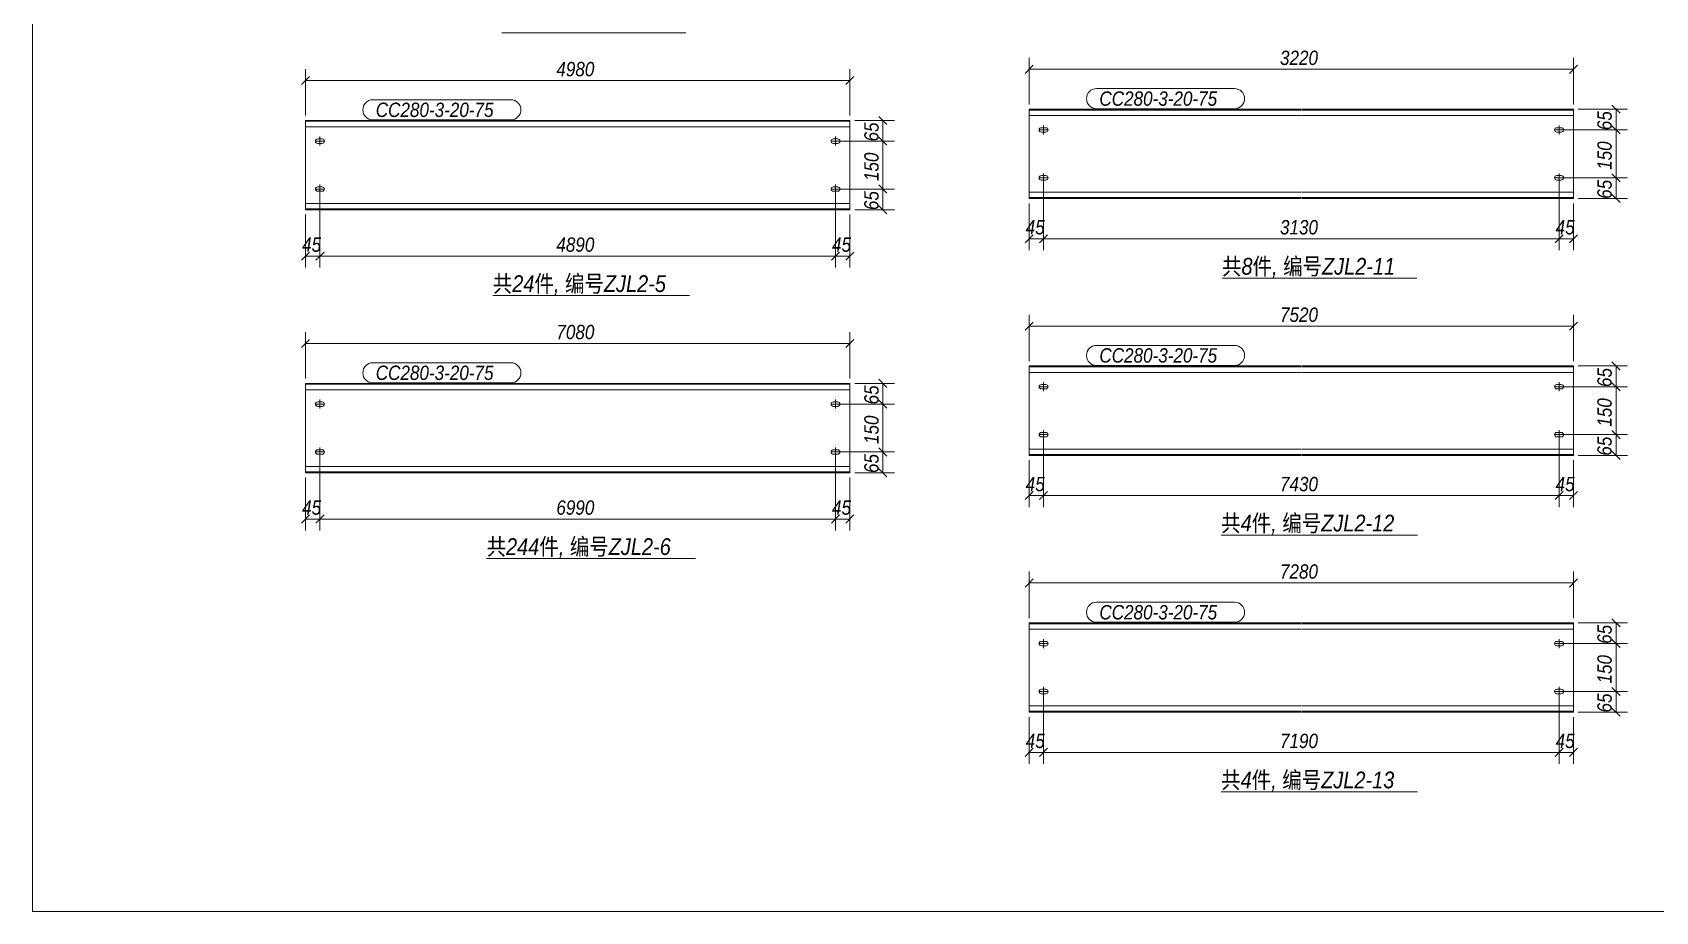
# Model space of a CAD drawing. Extents: x 857 to 4439, y -1249 to 4637.
# Drawn here: x 1462 to 1800.4, y 1183.6 to 1367.1 of the extents above; entities that cross this region are included whole.
import ezdxf

# ---------------------------------------------------------------- set-up
doc = ezdxf.new("R2010")
doc.units = 0
doc.header["$LTSCALE"] = 1000
doc.header["$MEASUREMENT"] = 0
doc.linetypes.add('XKITLINE00', pattern=[0])
doc.linetypes.add('XKITLINE02', pattern=[4, 2, -2])
for name, color, linetype, lineweight in [('Bolt', 7, 'Continuous', 0), ('DrawingSheet', 5, 'Continuous', 0), ('OtherObjectType', 1, 'Continuous', 0), ('Part', 2, 'Continuous', 0), ('PartMark', 3, 'Continuous', 0), ('Z-DIMENSIONS', 1, 'Continuous', 0)]:
    doc.layers.add(name, color=color, linetype=linetype, lineweight=lineweight)
doc.styles.add('Arial Italic', font='ariali.ttf')

# ---------------------------------------------------------------- blocks, each defined once
blk = doc.blocks.new('支架檩条2')
at = {"layer": 'Bolt', "color": 3, "linetype": 'XKITLINE00', "lineweight": 0}
for p, q in [((64.02, 165.8), (64.06, 165.98)), ((64.06, 165.98), (64.16, 166.13)), ((64.16, 166.13), (64.31, 166.23)), ((64.31, 166.23), (64.49, 166.27)), ((64.49, 166.27), (65.42, 166.27)), ((64.96, 166.74), (64.96, 164.87)), ((65.42, 166.27), (65.6, 166.23)), ((65.6, 166.23), (65.75, 166.13)), ((65.75, 166.13), (65.85, 165.98)), ((65.85, 165.98), (65.89, 165.8)), ((171.54, 165.8), (171.57, 165.98)), ((171.57, 165.98), (171.67, 166.13)), ((171.67, 166.13), (171.82, 166.23)), ((171.82, 166.23), (172, 166.27)), ((172, 166.27), (172.94, 166.27)), ((172.47, 164.87), (172.47, 166.74)), ((172.94, 166.27), (173.11, 166.23)), ((173.11, 166.23), (173.27, 166.13)), ((173.27, 166.13), (173.37, 165.98)), ((173.37, 165.98), (173.4, 165.8)), ((214.96, 168.33), (214.93, 168.15)), ((214.93, 168.15), (214.96, 167.97)), ((214.93, 168.15), (214.93, 168.15)), ((216.8, 168.15), (214.93, 168.15)), ((215.07, 168.48), (214.96, 168.33)), ((214.96, 167.97), (215.07, 167.82)), ((215.22, 168.58), (215.07, 168.48)), ((215.07, 167.82), (215.22, 167.72)), ((215.4, 168.61), (215.22, 168.58)), ((215.22, 167.72), (215.4, 167.68)), ((216.33, 168.61), (215.4, 168.61)), ((215.4, 167.68), (216.33, 167.68)), ((215.86, 167.21), (215.86, 169.08)), ((216.51, 168.58), (216.33, 168.61)), ((216.33, 167.68), (216.51, 167.72)), ((216.66, 168.48), (216.51, 168.58)), ((216.51, 167.72), (216.66, 167.82)), ((216.76, 168.33), (216.66, 168.48)), ((216.66, 167.82), (216.76, 167.97)), ((216.8, 168.15), (216.76, 168.33)), ((216.76, 167.97), (216.8, 168.15)), ((216.8, 168.15), (216.8, 168.15)), ((322.48, 168.33), (322.44, 168.15)), ((322.44, 168.15), (322.44, 168.15)), ((322.44, 168.15), (322.48, 167.97)), ((322.44, 168.15), (324.31, 168.15)), ((322.58, 168.48), (322.48, 168.33)), ((322.48, 167.97), (322.58, 167.82)), ((322.73, 168.58), (322.58, 168.48)), ((322.58, 167.82), (322.73, 167.72)), ((322.91, 168.61), (322.73, 168.58)), ((322.73, 167.72), (322.91, 167.68)), ((323.84, 168.61), (322.91, 168.61)), ((322.91, 167.68), (323.84, 167.68)), ((323.38, 169.08), (323.38, 167.21)), ((324.02, 168.58), (323.84, 168.61)), ((323.84, 167.68), (324.02, 167.72)), ((324.17, 168.48), (324.02, 168.58)), ((324.02, 167.72), (324.17, 167.82)), ((324.27, 168.33), (324.17, 168.48)), ((324.17, 167.82), (324.27, 167.97)), ((324.31, 168.15), (324.27, 168.33)), ((324.27, 167.97), (324.31, 168.15)), ((324.31, 168.15), (324.31, 168.15)), ((64.06, 165.62), (64.02, 165.8)), ((64.02, 165.8), (64.02, 165.8)), ((65.89, 165.8), (64.02, 165.8)), ((64.16, 165.47), (64.06, 165.62)), ((64.31, 165.37), (64.16, 165.47)), ((64.49, 165.34), (64.31, 165.37)), ((65.42, 165.34), (64.49, 165.34)), ((65.6, 165.37), (65.42, 165.34)), ((65.75, 165.47), (65.6, 165.37)), ((65.85, 165.62), (65.75, 165.47)), ((65.89, 165.8), (65.85, 165.62)), ((65.89, 165.8), (65.89, 165.8)), ((171.57, 165.62), (171.54, 165.8)), ((171.54, 165.8), (171.54, 165.8)), ((171.54, 165.8), (173.4, 165.8)), ((171.67, 165.47), (171.57, 165.62)), ((171.82, 165.37), (171.67, 165.47)), ((172, 165.34), (171.82, 165.37)), ((172.94, 165.34), (172, 165.34)), ((173.11, 165.37), (172.94, 165.34)), ((173.27, 165.47), (173.11, 165.37)), ((173.37, 165.62), (173.27, 165.47)), ((173.4, 165.8), (173.37, 165.62)), ((173.4, 165.8), (173.4, 165.8)), ((64.02, 155.8), (64.06, 155.98)), ((64.06, 155.62), (64.02, 155.8)), ((64.02, 155.8), (64.02, 155.8)), ((65.89, 155.8), (64.02, 155.8)), ((64.06, 155.98), (64.16, 156.13)), ((64.16, 156.13), (64.31, 156.23)), ((64.31, 156.23), (64.49, 156.27)), ((64.49, 156.27), (65.42, 156.27)), ((64.96, 156.74), (64.96, 154.87)), ((65.42, 156.27), (65.6, 156.23)), ((65.6, 156.23), (65.75, 156.13)), ((65.75, 156.13), (65.85, 155.98)), ((65.85, 155.98), (65.89, 155.8)), ((65.89, 155.8), (65.85, 155.62)), ((65.89, 155.8), (65.89, 155.8)), ((171.54, 155.8), (171.57, 155.98)), ((171.57, 155.62), (171.54, 155.8)), ((171.54, 155.8), (171.54, 155.8)), ((171.54, 155.8), (173.4, 155.8)), ((171.57, 155.98), (171.67, 156.13)), ((171.67, 156.13), (171.82, 156.23)), ((171.82, 156.23), (172, 156.27)), ((172, 156.27), (172.94, 156.27)), ((172.47, 154.87), (172.47, 156.74)), ((172.94, 156.27), (173.11, 156.23)), ((173.11, 156.23), (173.27, 156.13)), ((173.27, 156.13), (173.37, 155.98)), ((173.37, 155.98), (173.4, 155.8)), ((173.4, 155.8), (173.37, 155.62)), ((173.4, 155.8), (173.4, 155.8)), ((214.96, 158.33), (214.93, 158.15)), ((214.93, 158.15), (214.96, 157.97)), ((214.93, 158.15), (214.93, 158.15)), ((216.8, 158.15), (214.93, 158.15)), ((215.07, 158.48), (214.96, 158.33)), ((214.96, 157.97), (215.07, 157.82)), ((215.22, 158.58), (215.07, 158.48)), ((215.07, 157.82), (215.22, 157.72)), ((215.4, 158.61), (215.22, 158.58)), ((215.22, 157.72), (215.4, 157.68)), ((216.33, 158.61), (215.4, 158.61)), ((215.4, 157.68), (216.33, 157.68)), ((215.86, 157.21), (215.86, 159.08)), ((216.51, 158.58), (216.33, 158.61)), ((216.33, 157.68), (216.51, 157.72)), ((216.66, 158.48), (216.51, 158.58)), ((216.51, 157.72), (216.66, 157.82)), ((216.76, 158.33), (216.66, 158.48)), ((216.66, 157.82), (216.76, 157.97)), ((216.8, 158.15), (216.76, 158.33)), ((216.76, 157.97), (216.8, 158.15)), ((216.8, 158.15), (216.8, 158.15)), ((322.48, 158.33), (322.44, 158.15)), ((322.44, 158.15), (322.44, 158.15)), ((322.44, 158.15), (322.48, 157.97)), ((322.44, 158.15), (324.31, 158.15)), ((322.58, 158.48), (322.48, 158.33)), ((322.48, 157.97), (322.58, 157.82)), ((322.73, 158.58), (322.58, 158.48)), ((322.58, 157.82), (322.73, 157.72)), ((322.91, 158.61), (322.73, 158.58)), ((322.73, 157.72), (322.91, 157.68)), ((323.84, 158.61), (322.91, 158.61)), ((322.91, 157.68), (323.84, 157.68)), ((323.38, 159.08), (323.38, 157.21)), ((324.02, 158.58), (323.84, 158.61)), ((323.84, 157.68), (324.02, 157.72)), ((324.17, 158.48), (324.02, 158.58)), ((324.02, 157.72), (324.17, 157.82)), ((324.27, 158.33), (324.17, 158.48)), ((324.17, 157.82), (324.27, 157.97)), ((324.31, 158.15), (324.27, 158.33)), ((324.27, 157.97), (324.31, 158.15)), ((324.31, 158.15), (324.31, 158.15)), ((64.16, 155.47), (64.06, 155.62)), ((64.31, 155.37), (64.16, 155.47)), ((64.49, 155.34), (64.31, 155.37)), ((65.42, 155.34), (64.49, 155.34)), ((65.6, 155.37), (65.42, 155.34)), ((65.75, 155.47), (65.6, 155.37)), ((65.85, 155.62), (65.75, 155.47)), ((171.67, 155.47), (171.57, 155.62)), ((171.82, 155.37), (171.67, 155.47)), ((172, 155.34), (171.82, 155.37)), ((172.94, 155.34), (172, 155.34)), ((173.11, 155.37), (172.94, 155.34)), ((173.27, 155.47), (173.11, 155.37)), ((173.37, 155.62), (173.27, 155.47)), ((215.86, 113.61), (215.86, 115.48)), ((323.38, 115.48), (323.38, 113.61)), ((64.96, 111.85), (64.96, 109.98)), ((172.47, 109.98), (172.47, 111.85)), ((214.96, 114.72), (214.93, 114.54)), ((214.93, 114.54), (214.96, 114.36)), ((214.93, 114.54), (214.93, 114.54)), ((216.8, 114.54), (214.93, 114.54)), ((215.07, 114.87), (214.96, 114.72)), ((214.96, 114.36), (215.07, 114.21)), ((215.22, 114.97), (215.07, 114.87)), ((215.07, 114.21), (215.22, 114.11)), ((215.4, 115.01), (215.22, 114.97)), ((215.22, 114.11), (215.4, 114.08)), ((216.33, 115.01), (215.4, 115.01)), ((215.4, 114.08), (216.33, 114.08)), ((216.51, 114.97), (216.33, 115.01)), ((216.33, 114.08), (216.51, 114.11)), ((216.66, 114.87), (216.51, 114.97)), ((216.51, 114.11), (216.66, 114.21)), ((216.76, 114.72), (216.66, 114.87)), ((216.66, 114.21), (216.76, 114.36)), ((216.8, 114.54), (216.76, 114.72)), ((216.76, 114.36), (216.8, 114.54)), ((216.8, 114.54), (216.8, 114.54)), ((322.48, 114.72), (322.44, 114.54)), ((322.44, 114.54), (322.44, 114.54)), ((322.44, 114.54), (322.48, 114.36)), ((322.44, 114.54), (324.31, 114.54)), ((322.58, 114.87), (322.48, 114.72)), ((322.48, 114.36), (322.58, 114.21)), ((322.73, 114.97), (322.58, 114.87)), ((322.58, 114.21), (322.73, 114.11)), ((322.91, 115.01), (322.73, 114.97)), ((322.73, 114.11), (322.91, 114.08)), ((323.84, 115.01), (322.91, 115.01)), ((322.91, 114.08), (323.84, 114.08)), ((324.02, 114.97), (323.84, 115.01)), ((323.84, 114.08), (324.02, 114.11)), ((324.17, 114.87), (324.02, 114.97)), ((324.02, 114.11), (324.17, 114.21)), ((324.27, 114.72), (324.17, 114.87)), ((324.17, 114.21), (324.27, 114.36)), ((324.31, 114.54), (324.27, 114.72)), ((324.27, 114.36), (324.31, 114.54)), ((324.31, 114.54), (324.31, 114.54)), ((64.02, 110.92), (64.06, 111.1)), ((64.06, 110.74), (64.02, 110.92)), ((64.02, 110.92), (64.02, 110.92)), ((65.89, 110.92), (64.02, 110.92)), ((64.06, 111.1), (64.16, 111.25)), ((64.16, 110.59), (64.06, 110.74)), ((64.16, 111.25), (64.31, 111.35)), ((64.31, 110.49), (64.16, 110.59)), ((64.31, 111.35), (64.49, 111.38)), ((64.49, 110.45), (64.31, 110.49)), ((64.49, 111.38), (65.42, 111.38)), ((65.42, 110.45), (64.49, 110.45)), ((65.42, 111.38), (65.6, 111.35)), ((65.6, 110.49), (65.42, 110.45)), ((65.6, 111.35), (65.75, 111.25)), ((65.75, 110.59), (65.6, 110.49)), ((65.75, 111.25), (65.85, 111.1)), ((65.85, 110.74), (65.75, 110.59)), ((65.85, 111.1), (65.89, 110.92)), ((65.89, 110.92), (65.85, 110.74)), ((65.89, 110.92), (65.89, 110.92)), ((171.54, 110.92), (171.57, 111.1)), ((171.57, 110.74), (171.54, 110.92)), ((171.54, 110.92), (171.54, 110.92)), ((171.54, 110.92), (173.4, 110.92)), ((171.57, 111.1), (171.67, 111.25)), ((171.67, 110.59), (171.57, 110.74)), ((171.67, 111.25), (171.82, 111.35)), ((171.82, 110.49), (171.67, 110.59)), ((171.82, 111.35), (172, 111.38)), ((172, 110.45), (171.82, 110.49)), ((172, 111.38), (172.94, 111.38)), ((172.94, 110.45), (172, 110.45)), ((172.94, 111.38), (173.11, 111.35)), ((173.11, 110.49), (172.94, 110.45)), ((173.11, 111.35), (173.27, 111.25)), ((173.27, 110.59), (173.11, 110.49)), ((173.27, 111.25), (173.37, 111.1)), ((173.37, 110.74), (173.27, 110.59)), ((173.37, 111.1), (173.4, 110.92)), ((173.4, 110.92), (173.37, 110.74)), ((173.4, 110.92), (173.4, 110.92)), ((215.22, 104.97), (215.07, 104.87)), ((215.4, 105.01), (215.22, 104.97)), ((216.33, 105.01), (215.4, 105.01)), ((215.86, 103.61), (215.86, 105.48)), ((216.51, 104.97), (216.33, 105.01)), ((216.66, 104.87), (216.51, 104.97)), ((322.73, 104.97), (322.58, 104.87)), ((322.91, 105.01), (322.73, 104.97)), ((323.84, 105.01), (322.91, 105.01)), ((323.38, 105.48), (323.38, 103.61)), ((324.02, 104.97), (323.84, 105.01)), ((324.17, 104.87), (324.02, 104.97)), ((64.96, 101.85), (64.96, 99.98)), ((172.47, 99.98), (172.47, 101.85)), ((214.96, 104.72), (214.93, 104.54)), ((214.93, 104.54), (214.96, 104.36)), ((214.93, 104.54), (214.93, 104.54)), ((216.8, 104.54), (214.93, 104.54)), ((215.07, 104.87), (214.96, 104.72)), ((214.96, 104.36), (215.07, 104.21)), ((215.07, 104.21), (215.22, 104.11)), ((215.22, 104.11), (215.4, 104.08)), ((215.4, 104.08), (216.33, 104.08)), ((216.33, 104.08), (216.51, 104.11)), ((216.51, 104.11), (216.66, 104.21)), ((216.76, 104.72), (216.66, 104.87)), ((216.66, 104.21), (216.76, 104.36)), ((216.8, 104.54), (216.76, 104.72)), ((216.76, 104.36), (216.8, 104.54)), ((216.8, 104.54), (216.8, 104.54)), ((322.48, 104.72), (322.44, 104.54)), ((322.44, 104.54), (322.44, 104.54)), ((322.44, 104.54), (322.48, 104.36)), ((322.44, 104.54), (324.31, 104.54)), ((322.58, 104.87), (322.48, 104.72)), ((322.48, 104.36), (322.58, 104.21)), ((322.58, 104.21), (322.73, 104.11)), ((322.73, 104.11), (322.91, 104.08)), ((322.91, 104.08), (323.84, 104.08)), ((323.84, 104.08), (324.02, 104.11)), ((324.02, 104.11), (324.17, 104.21)), ((324.27, 104.72), (324.17, 104.87)), ((324.17, 104.21), (324.27, 104.36)), ((324.31, 104.54), (324.27, 104.72)), ((324.27, 104.36), (324.31, 104.54)), ((324.31, 104.54), (324.31, 104.54)), ((64.02, 100.92), (64.06, 101.1)), ((64.06, 100.74), (64.02, 100.92)), ((64.02, 100.92), (64.02, 100.92)), ((65.89, 100.92), (64.02, 100.92)), ((64.06, 101.1), (64.16, 101.25)), ((64.16, 100.59), (64.06, 100.74)), ((64.16, 101.25), (64.31, 101.35)), ((64.31, 100.49), (64.16, 100.59)), ((64.31, 101.35), (64.49, 101.38)), ((64.49, 100.45), (64.31, 100.49)), ((64.49, 101.38), (65.42, 101.38)), ((65.42, 100.45), (64.49, 100.45)), ((65.42, 101.38), (65.6, 101.35)), ((65.6, 100.49), (65.42, 100.45)), ((65.6, 101.35), (65.75, 101.25)), ((65.75, 100.59), (65.6, 100.49)), ((65.75, 101.25), (65.85, 101.1)), ((65.85, 100.74), (65.75, 100.59)), ((65.85, 101.1), (65.89, 100.92)), ((65.89, 100.92), (65.85, 100.74)), ((65.89, 100.92), (65.89, 100.92)), ((171.54, 100.92), (171.57, 101.1)), ((171.57, 100.74), (171.54, 100.92)), ((171.54, 100.92), (171.54, 100.92)), ((171.54, 100.92), (173.4, 100.92)), ((171.57, 101.1), (171.67, 101.25)), ((171.67, 100.59), (171.57, 100.74)), ((171.67, 101.25), (171.82, 101.35)), ((171.82, 100.49), (171.67, 100.59)), ((171.82, 101.35), (172, 101.38)), ((172, 100.45), (171.82, 100.49)), ((172, 101.38), (172.94, 101.38)), ((172.94, 100.45), (172, 100.45)), ((172.94, 101.38), (173.11, 101.35)), ((173.11, 100.49), (172.94, 100.45)), ((173.11, 101.35), (173.27, 101.25)), ((173.27, 100.59), (173.11, 100.49)), ((173.27, 101.25), (173.37, 101.1)), ((173.37, 100.74), (173.27, 100.59)), ((173.37, 101.1), (173.4, 100.92)), ((173.4, 100.92), (173.37, 100.74)), ((173.4, 100.92), (173.4, 100.92)), ((214.96, 61.12), (214.93, 60.94)), ((214.93, 60.94), (214.96, 60.76)), ((214.93, 60.94), (214.93, 60.94)), ((216.8, 60.94), (214.93, 60.94)), ((215.07, 61.27), (214.96, 61.12)), ((215.22, 61.37), (215.07, 61.27)), ((215.4, 61.4), (215.22, 61.37)), ((216.33, 61.4), (215.4, 61.4)), ((215.86, 60), (215.86, 61.87)), ((216.51, 61.37), (216.33, 61.4)), ((216.66, 61.27), (216.51, 61.37)), ((216.76, 61.12), (216.66, 61.27)), ((216.8, 60.94), (216.76, 61.12)), ((216.76, 60.76), (216.8, 60.94)), ((216.8, 60.94), (216.8, 60.94)), ((322.48, 61.12), (322.44, 60.94)), ((322.44, 60.94), (322.44, 60.94)), ((322.44, 60.94), (322.48, 60.76)), ((322.44, 60.94), (324.31, 60.94)), ((322.58, 61.27), (322.48, 61.12)), ((322.73, 61.37), (322.58, 61.27)), ((322.91, 61.4), (322.73, 61.37)), ((323.84, 61.4), (322.91, 61.4)), ((323.38, 61.87), (323.38, 60)), ((324.02, 61.37), (323.84, 61.4)), ((324.17, 61.27), (324.02, 61.37)), ((324.27, 61.12), (324.17, 61.27)), ((324.31, 60.94), (324.27, 61.12)), ((324.27, 60.76), (324.31, 60.94)), ((324.31, 60.94), (324.31, 60.94)), ((214.96, 60.76), (215.07, 60.61)), ((215.07, 60.61), (215.22, 60.51)), ((215.22, 60.51), (215.4, 60.47)), ((215.4, 60.47), (216.33, 60.47)), ((216.33, 60.47), (216.51, 60.51)), ((216.51, 60.51), (216.66, 60.61)), ((216.66, 60.61), (216.76, 60.76)), ((322.48, 60.76), (322.58, 60.61)), ((322.58, 60.61), (322.73, 60.51)), ((322.73, 60.51), (322.91, 60.47)), ((322.91, 60.47), (323.84, 60.47)), ((323.84, 60.47), (324.02, 60.51)), ((324.02, 60.51), (324.17, 60.61)), ((324.17, 60.61), (324.27, 60.76)), ((214.96, 51.12), (214.93, 50.94)), ((214.93, 50.94), (214.96, 50.76)), ((214.93, 50.94), (214.93, 50.94)), ((216.8, 50.94), (214.93, 50.94)), ((215.07, 51.27), (214.96, 51.12)), ((215.22, 51.37), (215.07, 51.27)), ((215.4, 51.4), (215.22, 51.37)), ((216.33, 51.4), (215.4, 51.4)), ((215.86, 50), (215.86, 51.87)), ((216.51, 51.37), (216.33, 51.4)), ((216.66, 51.27), (216.51, 51.37)), ((216.76, 51.12), (216.66, 51.27)), ((216.8, 50.94), (216.76, 51.12)), ((216.76, 50.76), (216.8, 50.94)), ((216.8, 50.94), (216.8, 50.94)), ((322.48, 51.12), (322.44, 50.94)), ((322.44, 50.94), (322.44, 50.94)), ((322.44, 50.94), (322.48, 50.76)), ((322.44, 50.94), (324.31, 50.94)), ((322.58, 51.27), (322.48, 51.12)), ((322.73, 51.37), (322.58, 51.27)), ((322.91, 51.4), (322.73, 51.37)), ((323.84, 51.4), (322.91, 51.4)), ((323.38, 51.87), (323.38, 50)), ((324.02, 51.37), (323.84, 51.4)), ((324.17, 51.27), (324.02, 51.37)), ((324.27, 51.12), (324.17, 51.27)), ((324.31, 50.94), (324.27, 51.12)), ((324.27, 50.76), (324.31, 50.94)), ((324.31, 50.94), (324.31, 50.94)), ((214.96, 50.76), (215.07, 50.61)), ((215.07, 50.61), (215.22, 50.51)), ((215.22, 50.51), (215.4, 50.47)), ((215.4, 50.47), (216.33, 50.47)), ((216.33, 50.47), (216.51, 50.51)), ((216.51, 50.51), (216.66, 50.61)), ((216.66, 50.61), (216.76, 50.76)), ((322.48, 50.76), (322.58, 50.61)), ((322.58, 50.61), (322.73, 50.51)), ((322.73, 50.51), (322.91, 50.47)), ((322.91, 50.47), (323.84, 50.47)), ((323.84, 50.47), (324.02, 50.51)), ((324.02, 50.51), (324.17, 50.61)), ((324.17, 50.61), (324.27, 50.76))]:
    blk.add_line(p, q, dxfattribs=at)
at = {"layer": 'DrawingSheet', "color": 5, "linetype": 'XKITLINE00', "lineweight": 0}
for p, q in [((5, 415), (5, 5)), ((5, 5), (589, 5))]:
    blk.add_line(p, q, dxfattribs=at)
at = {"layer": 'OtherObjectType', "color": 1, "linetype": 'XKITLINE00', "lineweight": 0}
for p, q in [((102.89, 188.44), (141.27, 188.44)), ((253.08, 137.18), (293.71, 137.18)), ((101.01, 133.56), (141.99, 133.56)), ((252.91, 83.58), (293.88, 83.58)), ((99.71, 78.67), (143.28, 78.67)), ((252.91, 29.97), (293.88, 29.97))]:
    blk.add_line(p, q, dxfattribs=at)
at = {"layer": 'Part', "color": 2, "linetype": 'XKITLINE00', "lineweight": 0}
for p, q in [((61.96, 170.14), (61.96, 151.47)), ((118.64, 170.14), (61.96, 170.14)), ((175.47, 170.14), (118.74, 170.14)), ((175.47, 151.47), (175.47, 170.14)), ((212.86, 172.48), (212.86, 153.81)), ((269.54, 172.48), (212.86, 172.48)), ((269.54, 171.15), (212.86, 171.15)), ((326.38, 172.48), (269.64, 172.48)), ((326.38, 171.15), (269.64, 171.15)), ((326.38, 153.81), (326.38, 172.48)), ((118.64, 168.8), (61.96, 168.8)), ((175.47, 168.8), (118.74, 168.8)), ((118.64, 152.8), (61.96, 152.8)), ((175.47, 152.8), (118.74, 152.8)), ((269.54, 155.15), (212.86, 155.15)), ((212.86, 153.81), (269.54, 153.81)), ((326.38, 155.15), (269.64, 155.15)), ((269.64, 153.81), (326.38, 153.81)), ((61.96, 151.47), (118.64, 151.47)), ((118.74, 151.47), (175.47, 151.47)), ((212.86, 118.88), (212.86, 100.21)), ((269.54, 118.88), (212.86, 118.88)), ((326.38, 118.88), (269.64, 118.88)), ((326.38, 100.21), (326.38, 118.88)), ((61.96, 96.58), (61.96, 115.25)), ((118.64, 115.25), (61.96, 115.25)), ((175.47, 115.25), (118.74, 115.25)), ((175.47, 96.58), (175.47, 115.25)), ((269.54, 117.54), (212.86, 117.54)), ((326.38, 117.54), (269.64, 117.54)), ((118.64, 113.92), (61.96, 113.92)), ((175.47, 113.92), (118.74, 113.92)), ((269.54, 101.54), (212.86, 101.54)), ((212.86, 100.21), (269.54, 100.21)), ((326.38, 101.54), (269.64, 101.54)), ((269.64, 100.21), (326.38, 100.21)), ((118.64, 97.92), (61.96, 97.92)), ((118.64, 96.58), (61.96, 96.58)), ((175.47, 97.92), (118.74, 97.92)), ((175.47, 96.58), (118.74, 96.58)), ((212.86, 65.27), (212.86, 46.6)), ((269.54, 65.27), (212.86, 65.27)), ((326.38, 65.27), (269.64, 65.27)), ((326.38, 46.6), (326.38, 65.27)), ((269.54, 63.94), (212.86, 63.94)), ((326.38, 63.94), (269.64, 63.94)), ((269.54, 47.94), (212.86, 47.94)), ((326.38, 47.94), (269.64, 47.94)), ((212.86, 46.6), (269.54, 46.6)), ((269.64, 46.6), (326.38, 46.6))]:
    blk.add_line(p, q, dxfattribs=at)
at = {"layer": 'Part', "color": 7, "linetype": 'XKITLINE02', "lineweight": 0}
for p, q in [((118.64, 169.94), (61.96, 169.94)), ((175.47, 169.94), (118.74, 169.94)), ((269.54, 172.28), (212.86, 172.28)), ((326.38, 172.28), (269.64, 172.28)), ((269.54, 154.01), (212.86, 154.01)), ((326.38, 154.01), (269.64, 154.01)), ((118.64, 151.67), (61.96, 151.67)), ((175.47, 151.67), (118.74, 151.67)), ((269.54, 118.68), (212.86, 118.68)), ((326.38, 118.68), (269.64, 118.68)), ((118.64, 115.05), (61.96, 115.05)), ((175.47, 115.05), (118.74, 115.05)), ((269.54, 100.41), (212.86, 100.41)), ((326.38, 100.41), (269.64, 100.41)), ((118.64, 96.78), (61.96, 96.78)), ((175.47, 96.78), (118.74, 96.78)), ((269.54, 65.07), (212.86, 65.07)), ((326.38, 65.07), (269.64, 65.07)), ((269.54, 46.8), (212.86, 46.8)), ((326.38, 46.8), (269.64, 46.8))]:
    blk.add_line(p, q, dxfattribs=at)
at = {"layer": 'PartMark', "color": 1, "linetype": 'XKITLINE00', "lineweight": 0}
for p, q in [((226.91, 176.78), (255.68, 176.78)), ((76, 174.44), (104.77, 174.44)), ((76, 170.24), (104.77, 170.24)), ((226.91, 172.58), (255.68, 172.58)), ((226.91, 123.18), (255.68, 123.18)), ((76, 119.55), (104.77, 119.55)), ((226.91, 118.98), (255.68, 118.98)), ((76, 115.35), (104.77, 115.35)), ((226.91, 69.57), (255.68, 69.57)), ((226.91, 65.37), (255.68, 65.37))]:
    blk.add_line(p, q, dxfattribs=at)
for centre, start, end in [((226.91, 174.68), 90, 270), ((255.68, 174.68), 270, 90), ((76, 172.34), 90, 270), ((104.77, 172.34), 270, 90), ((226.91, 121.08), 90, 270), ((255.68, 121.08), 270, 90), ((76, 117.45), 90, 270), ((104.77, 117.45), 270, 90), ((226.91, 67.47), 90, 270), ((255.68, 67.47), 270, 90)]:
    blk.add_arc(centre, 2.1, start, end, dxfattribs=at)
at = {"layer": 'Z-DIMENSIONS', "color": 4, "linetype": 'XKITLINE00', "lineweight": 0}
for p, q in [((212.86, 173.48), (212.86, 183.19)), ((326.38, 173.48), (326.38, 183.19)), ((61.96, 171.14), (61.96, 180.84)), ((175.47, 171.14), (175.47, 180.84)), ((213.71, 181.64), (212.01, 179.94)), ((212.86, 180.79), (326.38, 180.79)), ((327.22, 181.64), (325.53, 179.94)), ((62.8, 179.29), (61.11, 177.6)), ((61.96, 178.44), (175.47, 178.44)), ((176.32, 179.29), (174.62, 177.6)), ((334.4, 173.33), (336.1, 171.63)), ((176.47, 170.14), (184.77, 170.14)), ((181.52, 170.98), (183.21, 169.29)), ((182.37, 165.8), (182.37, 170.14)), ((327.38, 172.48), (337.65, 172.48)), ((335.25, 168.15), (335.25, 172.48)), ((181.52, 166.65), (183.21, 164.95)), ((181.52, 166.65), (183.21, 164.95)), ((324.38, 168.15), (337.65, 168.15)), ((324.38, 168.15), (337.65, 168.15)), ((334.4, 169), (336.1, 167.3)), ((334.4, 169), (336.1, 167.3)), ((335.25, 158.15), (335.25, 168.15)), ((173.47, 165.8), (184.77, 165.8)), ((173.47, 165.8), (184.77, 165.8)), ((182.37, 155.8), (182.37, 165.8)), ((173.47, 155.8), (184.77, 155.8)), ((173.47, 155.8), (184.77, 155.8)), ((181.52, 156.65), (183.21, 154.95)), ((181.52, 156.65), (183.21, 154.95)), ((182.37, 151.47), (182.37, 155.8)), ((215.86, 157.15), (215.86, 143.03)), ((215.86, 157.15), (215.86, 143.03)), ((323.38, 157.15), (323.38, 143.03)), ((323.38, 157.15), (323.38, 143.03)), ((324.38, 158.15), (337.65, 158.15)), ((324.38, 158.15), (337.65, 158.15)), ((334.4, 159), (336.1, 157.3)), ((334.4, 159), (336.1, 157.3)), ((335.25, 153.81), (335.25, 158.15)), ((64.96, 154.8), (64.96, 139.41)), ((64.96, 154.8), (64.96, 139.41)), ((172.47, 154.8), (172.47, 139.41)), ((172.47, 154.8), (172.47, 139.41)), ((212.86, 152.81), (212.86, 143.03)), ((326.38, 152.81), (326.38, 143.03)), ((327.38, 153.81), (337.65, 153.81)), ((334.4, 154.66), (336.1, 152.97)), ((61.96, 150.47), (61.96, 139.41)), ((175.47, 150.47), (175.47, 139.41)), ((176.47, 151.47), (184.77, 151.47)), ((181.52, 152.32), (183.21, 150.62)), ((213.71, 146.28), (212.01, 144.59)), ((216.71, 146.28), (215.01, 144.59)), ((216.71, 146.28), (215.01, 144.59)), ((324.22, 146.28), (322.53, 144.59)), ((324.22, 146.28), (322.53, 144.59)), ((327.22, 146.28), (325.53, 144.59)), ((62.8, 142.66), (61.11, 140.96)), ((65.8, 142.66), (64.11, 140.96)), ((65.8, 142.66), (64.11, 140.96)), ((173.32, 142.66), (171.62, 140.96)), ((173.32, 142.66), (171.62, 140.96)), ((176.32, 142.66), (174.62, 140.96)), ((212.86, 145.43), (215.86, 145.43)), ((215.86, 145.43), (323.38, 145.43)), ((323.38, 145.43), (326.38, 145.43)), ((61.96, 141.81), (64.96, 141.81)), ((64.96, 141.81), (172.47, 141.81)), ((172.47, 141.81), (175.47, 141.81)), ((212.86, 119.88), (212.86, 129.58)), ((326.38, 119.88), (326.38, 129.58)), ((61.96, 116.25), (61.96, 125.96)), ((175.47, 116.25), (175.47, 125.96)), ((213.71, 128.03), (212.01, 126.34)), ((212.86, 127.18), (326.38, 127.18)), ((327.22, 128.03), (325.53, 126.34)), ((62.8, 124.41), (61.11, 122.71)), ((61.96, 123.56), (175.47, 123.56)), ((176.32, 124.41), (174.62, 122.71)), ((327.38, 118.88), (337.65, 118.88)), ((334.4, 119.72), (336.1, 118.03)), ((335.25, 114.54), (335.25, 118.88)), ((176.47, 115.25), (184.77, 115.25)), ((181.52, 116.1), (183.21, 114.4)), ((182.37, 110.92), (182.37, 115.25)), ((334.4, 115.39), (336.1, 113.69)), ((334.4, 115.39), (336.1, 113.69)), ((181.52, 111.77), (183.21, 110.07)), ((181.52, 111.77), (183.21, 110.07)), ((324.38, 114.54), (337.65, 114.54)), ((324.38, 114.54), (337.65, 114.54)), ((335.25, 104.54), (335.25, 114.54)), ((173.47, 110.92), (184.77, 110.92)), ((173.47, 110.92), (184.77, 110.92)), ((182.37, 100.92), (182.37, 110.92)), ((334.4, 105.39), (336.1, 103.69)), ((334.4, 105.39), (336.1, 103.69)), ((181.52, 101.77), (183.21, 100.07)), ((181.52, 101.77), (183.21, 100.07)), ((215.86, 103.54), (215.86, 89.43)), ((215.86, 103.54), (215.86, 89.43)), ((323.38, 103.54), (323.38, 89.43)), ((323.38, 103.54), (323.38, 89.43)), ((324.38, 104.54), (337.65, 104.54)), ((324.38, 104.54), (337.65, 104.54)), ((335.25, 100.21), (335.25, 104.54)), ((64.96, 99.92), (64.96, 84.52)), ((64.96, 99.92), (64.96, 84.52)), ((172.47, 99.92), (172.47, 84.52)), ((172.47, 99.92), (172.47, 84.52)), ((173.47, 100.92), (184.77, 100.92)), ((173.47, 100.92), (184.77, 100.92)), ((182.37, 96.58), (182.37, 100.92)), ((212.86, 99.21), (212.86, 89.43)), ((326.38, 99.21), (326.38, 89.43)), ((327.38, 100.21), (337.65, 100.21)), ((334.4, 101.06), (336.1, 99.36)), ((61.96, 95.58), (61.96, 84.52)), ((175.47, 95.58), (175.47, 84.52)), ((176.47, 96.58), (184.77, 96.58)), ((181.52, 97.43), (183.21, 95.74)), ((213.71, 92.68), (212.01, 90.98)), ((212.86, 91.83), (215.86, 91.83)), ((216.71, 92.68), (215.01, 90.98)), ((216.71, 92.68), (215.01, 90.98)), ((215.86, 91.83), (323.38, 91.83)), ((324.22, 92.68), (322.53, 90.98)), ((324.22, 92.68), (322.53, 90.98)), ((323.38, 91.83), (326.38, 91.83)), ((327.22, 92.68), (325.53, 90.98)), ((62.8, 87.77), (61.11, 86.08)), ((61.96, 86.92), (64.96, 86.92)), ((65.8, 87.77), (64.11, 86.08)), ((65.8, 87.77), (64.11, 86.08)), ((64.96, 86.92), (172.47, 86.92)), ((173.32, 87.77), (171.62, 86.08)), ((173.32, 87.77), (171.62, 86.08)), ((172.47, 86.92), (175.47, 86.92)), ((176.32, 87.77), (174.62, 86.08)), ((212.86, 66.27), (212.86, 75.98)), ((326.38, 66.27), (326.38, 75.98)), ((213.71, 74.43), (212.01, 72.73)), ((212.86, 73.58), (326.38, 73.58)), ((327.22, 74.43), (325.53, 72.73)), ((327.38, 65.27), (337.65, 65.27)), ((334.4, 66.12), (336.1, 64.42)), ((335.25, 60.94), (335.25, 65.27)), ((324.38, 60.94), (337.65, 60.94)), ((324.38, 60.94), (337.65, 60.94)), ((334.4, 61.79), (336.1, 60.09)), ((334.4, 61.79), (336.1, 60.09)), ((335.25, 50.94), (335.25, 60.94)), ((324.38, 50.94), (337.65, 50.94)), ((324.38, 50.94), (337.65, 50.94)), ((334.4, 51.79), (336.1, 50.09)), ((334.4, 51.79), (336.1, 50.09)), ((335.25, 46.6), (335.25, 50.94)), ((215.86, 49.94), (215.86, 35.82)), ((215.86, 49.94), (215.86, 35.82)), ((323.38, 49.94), (323.38, 35.82)), ((323.38, 49.94), (323.38, 35.82)), ((334.4, 47.45), (336.1, 45.76)), ((212.86, 45.6), (212.86, 35.82)), ((326.38, 45.6), (326.38, 35.82)), ((327.38, 46.6), (337.65, 46.6)), ((213.71, 39.07), (212.01, 37.37)), ((212.86, 38.22), (215.86, 38.22)), ((216.71, 39.07), (215.01, 37.37)), ((216.71, 39.07), (215.01, 37.37)), ((215.86, 38.22), (323.38, 38.22)), ((324.22, 39.07), (322.53, 37.37)), ((324.22, 39.07), (322.53, 37.37)), ((323.38, 38.22), (326.38, 38.22)), ((327.22, 39.07), (325.53, 37.37))]:
    blk.add_line(p, q, dxfattribs=at)
at = {"layer": 'Z-DIMENSIONS', "color": 3}
for p in [(212.86, 180.79), (326.38, 180.79), (61.96, 178.44), (175.47, 178.44), (182.37, 170.14), (335.25, 172.48), (335.25, 168.15), (335.25, 168.15), (182.37, 165.8), (182.37, 165.8), (182.37, 155.8), (182.37, 155.8), (335.25, 158.15), (335.25, 158.15), (335.25, 153.81), (182.37, 151.47), (212.86, 145.43), (215.86, 145.43), (215.86, 145.43), (323.38, 145.43), (323.38, 145.43), (326.38, 145.43), (61.96, 141.81), (64.96, 141.81), (64.96, 141.81), (172.47, 141.81), (172.47, 141.81), (175.47, 141.81), (212.86, 127.18), (326.38, 127.18), (61.96, 123.56), (175.47, 123.56), (335.25, 118.88), (182.37, 115.25), (335.25, 114.54), (335.25, 114.54), (182.37, 110.92), (182.37, 110.92), (335.25, 104.54), (335.25, 104.54), (182.37, 100.92), (182.37, 100.92), (335.25, 100.21), (182.37, 96.58), (212.86, 91.83), (215.86, 91.83), (215.86, 91.83), (323.38, 91.83), (323.38, 91.83), (326.38, 91.83), (61.96, 86.92), (64.96, 86.92), (64.96, 86.92), (172.47, 86.92), (172.47, 86.92), (175.47, 86.92), (212.86, 73.58), (326.38, 73.58), (335.25, 65.27), (335.25, 60.94), (335.25, 60.94), (335.25, 50.94), (335.25, 50.94), (335.25, 46.6), (212.86, 38.22), (215.86, 38.22), (215.86, 38.22), (323.38, 38.22), (323.38, 38.22), (326.38, 38.22)]:
    blk.add_point(p, dxfattribs=at)
at = {"layer": 'OtherObjectType', "color": 1, "style": 'Arial Italic', "width": 0.85}
for s, p in [('共8件, 编号ZJL2-11', (253.08, 137.93)), ('共24件, 编号ZJL2-5', (101.01, 134.31)), ('共4件, 编号ZJL2-12', (252.91, 84.33)), ('共244件, 编号ZJL2-6', (99.71, 79.42)), ('共4件, 编号ZJL2-13', (252.91, 30.72))]:
    blk.add_text(s, height=3.5, dxfattribs=at).set_placement(p)
at = {"layer": 'PartMark', "color": 7, "style": 'Arial Italic', "width": 0.85}
for p in [(227.51, 173.18), (76.6, 170.84), (227.51, 119.58), (76.6, 115.95), (227.51, 65.97)]:
    blk.add_text('CC280-3-20-75', height=3, dxfattribs=at).set_placement(p)
at = {"layer": 'Z-DIMENSIONS', "color": 3, "style": 'Arial Italic', "width": 0.85}
for s, p in [('3220', (265.17, 181.69)), ('4980', (114.26, 179.34)), ('45', (212.14, 146.33)), ('3130', (265.17, 146.33)), ('45', (322.65, 146.33)), ('45', (61.23, 142.71)), ('4890', (114.26, 142.71)), ('45', (171.74, 142.71)), ('7520', (265.17, 128.08)), ('7080', (114.26, 124.46)), ('45', (212.14, 92.73)), ('7430', (265.17, 92.73)), ('45', (322.65, 92.73)), ('45', (61.23, 87.82)), ('6990', (114.26, 87.82)), ('45', (171.74, 87.82)), ('7280', (265.17, 74.48)), ('45', (212.14, 39.12)), ('7190', (265.17, 39.12)), ('45', (322.65, 39.12))]:
    blk.add_text(s, height=3, dxfattribs=at).set_placement(p)
for s, p in [('65', (181.47, 165.74)), ('65', (334.35, 168.09)), ('150', (181.47, 157.47)), ('150', (334.35, 159.81)), ('65', (334.35, 153.76)), ('65', (181.47, 151.41)), ('65', (334.35, 114.48)), ('65', (181.47, 110.86)), ('150', (334.35, 106.2)), ('150', (181.47, 102.58)), ('65', (334.35, 100.15)), ('65', (181.47, 96.53)), ('65', (334.35, 60.88)), ('150', (334.35, 52.6)), ('65', (334.35, 46.55))]:
    blk.add_text(s, height=3, rotation=90.0002, dxfattribs=at).set_placement(p)

msp = doc.modelspace()

# ---------------------------------------------------------------- block references
msp.add_blockref('支架檩条2', (1456.96, 1178.6))

doc.saveas('drawing.dxf')
